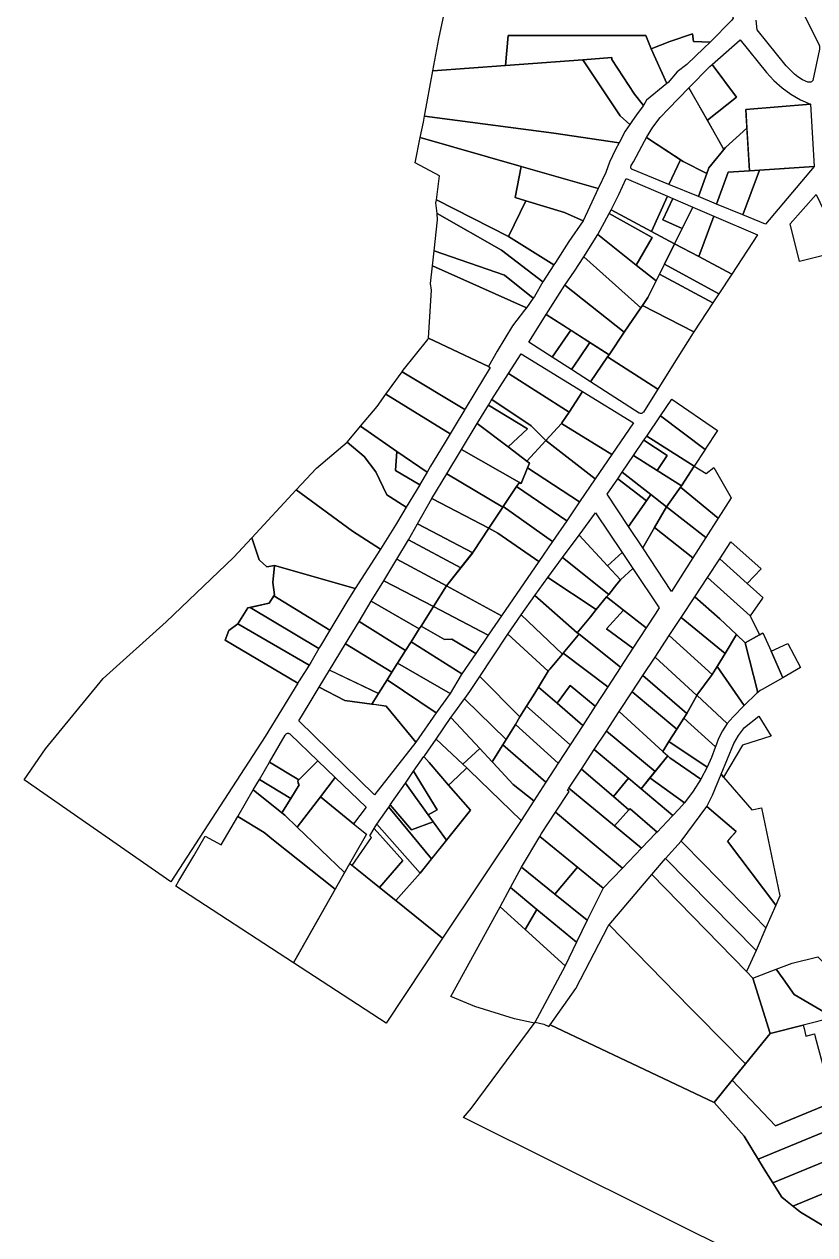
# Model space of a CAD drawing. Header units: millimetres. Extents: x 522658 to 553925, y 7796479 to 7820139.
# Drawn here: x 549971 to 550388, y 7805618 to 7806256 of the extents above; entities that cross this region are included whole.
import ezdxf

# ---------------------------------------------------------------- set-up
doc = ezdxf.new("R2010")
doc.units = ezdxf.units.MM
doc.layers.add('ZONA RESIDENCIAL 2 (ZR_2)', color=2, linetype='Continuous')

msp = doc.modelspace()

# ---------------------------------------------------------------- linework, layer by layer
at = {"layer": 'ZONA RESIDENCIAL 2 (ZR_2)'}
for points in [[(550226.06, 7806250.13), (550224.64, 7806234.32), (550186.32, 7806231.39), (550189.44, 7806248.38), (550195.79, 7806278.22), (550209.71, 7806324.04), (550234.69, 7806316.08), (550256.38, 7806309.46), (550276.44, 7806302.95), (550290.83, 7806298.4), (550298.81, 7806295.11), (550304.93, 7806279.36), (550316.68, 7806280.68), (550334.93, 7806287.33), (550337.62, 7806279.71), (550344.81, 7806259.27), (550344.09, 7806258.16), (550332.57, 7806246.67), (550323.91, 7806246.99), (550323.33, 7806251.01), (550311.37, 7806246.99), (550301.48, 7806243.12), (550298.67, 7806250.17), (550226.06, 7806250.13)], [(550301.48, 7806243.12), (550309.86, 7806224.86), (550299.13, 7806215.94), (550297.74, 7806213.51), (550297.55, 7806213.25), (550292.81, 7806219.15), (550280.7, 7806237.38), (550280.8, 7806238.46), (550265.47, 7806237.33), (550224.64, 7806234.32), (550226.06, 7806250.13), (550298.67, 7806250.17), (550301.48, 7806243.12)], [(550309.86, 7806224.86), (550301.48, 7806243.12), (550311.37, 7806246.99), (550323.33, 7806251.01), (550323.91, 7806246.99), (550332.57, 7806246.67), (550329.33, 7806243.44), (550320.32, 7806234.87), (550315.16, 7806230.9), (550310.44, 7806225.34), (550309.86, 7806224.86)], [(550340.81, 7806191), (550339.94, 7806189.95), (550331.16, 7806205.43), (550346.58, 7806217.55), (550333.68, 7806234.84), (550348.56, 7806247.86), (550362.29, 7806230.56), (550366.23, 7806226.32), (550370.58, 7806222.49), (550375.27, 7806219.11), (550380.28, 7806216.21), (550385.55, 7806213.81), (550351.46, 7806211.02), (550352.04, 7806201.23), (550340.81, 7806191)], [(550290.21, 7806203.16), (550287.82, 7806199.58), (550284.6, 7806193.59), (550250.2, 7806198.6), (550181.94, 7806207.54), (550186.32, 7806231.39), (550224.64, 7806234.32), (550265.47, 7806237.33), (550285.09, 7806207.8), (550290.21, 7806203.16)], [(550290.21, 7806203.16), (550285.09, 7806207.8), (550265.47, 7806237.33), (550280.8, 7806238.46), (550280.7, 7806237.38), (550292.81, 7806219.15), (550297.55, 7806213.25), (550294.21, 7806208.79), (550291.31, 7806204.82), (550290.21, 7806203.16)], [(550346.58, 7806217.55), (550331.16, 7806205.43), (550321.45, 7806222.55), (550332.52, 7806233.82), (550333.68, 7806234.84), (550346.58, 7806217.55)], [(550339.94, 7806189.95), (550332.02, 7806180.38), (550330.93, 7806177.39), (550318.34, 7806183.62), (550299.02, 7806196.37), (550302.47, 7806201.73), (550306.35, 7806206.79), (550310.62, 7806211.51), (550321.45, 7806222.55), (550339.94, 7806189.95)], [(550387.61, 7806180.95), (550353.37, 7806178.74), (550351.46, 7806211.02), (550385.55, 7806213.81), (550387.61, 7806180.95)], [(550273.61, 7806169.42), (550232.9, 7806181.07), (550179.69, 7806196.29), (550181.38, 7806204.46), (550181.94, 7806207.54), (550250.2, 7806198.6), (550284.6, 7806193.59), (550282.66, 7806189.98), (550279.56, 7806183.35), (550277.54, 7806177.95), (550273.61, 7806169.42)], [(550342.15, 7806178.02), (550336.04, 7806161.24), (550326.48, 7806165.16), (550330.93, 7806177.39), (550332.02, 7806180.38), (550340.81, 7806191), (550352.04, 7806201.23), (550352.55, 7806192.55), (550353.37, 7806178.74), (550342.15, 7806178.02)], [(550226.32, 7806144.18), (550188.19, 7806163.42), (550189.78, 7806176.08), (550176.95, 7806183.03), (550179.69, 7806196.29), (550232.9, 7806181.07), (550229.71, 7806164.71), (550235.36, 7806162.99), (550226.32, 7806144.18)], [(550317.02, 7806184.48), (550310.86, 7806171.56), (550291.61, 7806179.43), (550291.51, 7806179.47), (550291.31, 7806179.6), (550291.14, 7806179.76), (550290.99, 7806179.95), (550290.88, 7806180.16), (550290.81, 7806180.38), (550290.78, 7806180.62), (550290.79, 7806180.85), (550290.83, 7806181.09), (550290.92, 7806181.31), (550291.04, 7806181.51), (550292.12, 7806183.41), (550296.55, 7806191.82), (550297.92, 7806194.44), (550299.02, 7806196.37), (550317.02, 7806184.48)], [(550273.61, 7806169.42), (550265.67, 7806152.44), (550255.85, 7806156.77), (550235.36, 7806162.99), (550229.71, 7806164.71), (550232.9, 7806181.07), (550273.61, 7806169.42)], [(550330.93, 7806177.39), (550326.48, 7806165.16), (550310.86, 7806171.56), (550317.02, 7806184.48), (550318.34, 7806183.62), (550330.93, 7806177.39)], [(550349.96, 7806155.54), (550358.63, 7806179.08), (550387.61, 7806180.95), (550361.84, 7806150.68), (550349.96, 7806155.54)], [(550310.1, 7806165.38), (550301.64, 7806146.78), (550280.36, 7806158.11), (550284.48, 7806166.34), (550288.35, 7806174.69), (550310.1, 7806165.38)], [(550342.15, 7806178.02), (550353.37, 7806178.74), (550358.63, 7806179.08), (550349.96, 7806155.54), (550336.04, 7806161.24), (550342.15, 7806178.02)], [(550250.23, 7806129.11), (550244.28, 7806120.29), (550222.62, 7806136.98), (550188.54, 7806156.21), (550187.99, 7806161.86), (550188.19, 7806163.42), (550226.32, 7806144.18), (550250.23, 7806129.11)], [(550250.23, 7806129.11), (550226.32, 7806144.18), (550235.36, 7806162.99), (550255.85, 7806156.77), (550265.67, 7806152.44), (550258.09, 7806141.4), (550251.11, 7806130.41), (550250.23, 7806129.11)], [(550312.95, 7806164.16), (550307.7, 7806152.96), (550317.86, 7806148.28), (550313.88, 7806140.27), (550301.64, 7806146.78), (550310.1, 7806165.38), (550312.95, 7806164.16)], [(550317.86, 7806148.28), (550307.7, 7806152.96), (550312.95, 7806164.16), (550323.49, 7806159.64), (550317.86, 7806148.28)], [(550401.8, 7806138.64), (550402.75, 7806136.66), (550379.85, 7806130.97), (550374.79, 7806150.8), (550388.52, 7806166.26), (550401.8, 7806138.64)], [(550239.35, 7806111.58), (550224.2, 7806123.64), (550186.99, 7806136.56), (550188.86, 7806152.96), (550188.54, 7806156.21), (550222.62, 7806136.98), (550244.28, 7806120.29), (550239.99, 7806112.47), (550239.35, 7806111.58)], [(550293.62, 7806129.05), (550273.3, 7806145.22), (550279.38, 7806156.23), (550301.97, 7806143.59), (550293.62, 7806129.05)], [(550301.64, 7806146.78), (550313.88, 7806140.27), (550308.58, 7806129.57), (550305.96, 7806124.29), (550304.16, 7806120.66), (550293.62, 7806129.05), (550301.97, 7806143.59), (550279.38, 7806156.23), (550280.36, 7806158.11), (550301.64, 7806146.78)], [(550334.59, 7806154.89), (550326.63, 7806133.49), (550313.88, 7806140.27), (550317.86, 7806148.28), (550323.49, 7806159.64), (550334.59, 7806154.89)], [(550326.63, 7806133.49), (550334.59, 7806154.89), (550357.64, 7806145.01), (550344, 7806124.26), (550326.63, 7806133.49)], [(550293.62, 7806129.05), (550304.16, 7806120.66), (550299.85, 7806111.97), (550296.98, 7806107.76), (550296.09, 7806106.45), (550266.08, 7806133.33), (550273.3, 7806145.22), (550293.62, 7806129.05)], [(550235.7, 7806106.56), (550186.09, 7806128.64), (550186.99, 7806136.56), (550224.2, 7806123.64), (550239.35, 7806111.58), (550235.7, 7806106.56)], [(550326.63, 7806133.49), (550344, 7806124.26), (550337.17, 7806113.86), (550308.58, 7806129.57), (550313.88, 7806140.27), (550326.63, 7806133.49)], [(550296.09, 7806106.45), (550287.36, 7806093.62), (550255.96, 7806118.42), (550261.13, 7806125.8), (550266.08, 7806133.33), (550296.09, 7806106.45)], [(550337.17, 7806113.86), (550334.09, 7806109.18), (550305.96, 7806124.29), (550308.58, 7806129.57), (550337.17, 7806113.86)], [(550215.66, 7806075.52), (550183.97, 7806090.51), (550184.03, 7806090.71), (550185.69, 7806115.85), (550185.02, 7806119.29), (550186.09, 7806128.64), (550235.7, 7806106.56), (550234.75, 7806105.25), (550228.4, 7806097.07), (550220.35, 7806083.58), (550215.66, 7806075.52)], [(550334.09, 7806109.18), (550324.06, 7806093.92), (550296.98, 7806107.76), (550299.85, 7806111.97), (550304.16, 7806120.66), (550305.96, 7806124.29), (550334.09, 7806109.18)], [(550287.36, 7806093.62), (550279.32, 7806081.79), (550246.16, 7806102.99), (550255.96, 7806118.42), (550287.36, 7806093.62)], [(550312.67, 7806075.78), (550305.05, 7806063.62), (550278.51, 7806080.6), (550279.32, 7806081.79), (550287.36, 7806093.62), (550296.09, 7806106.45), (550296.98, 7806107.76), (550324.06, 7806093.92), (550323.67, 7806093.33), (550312.67, 7806075.78)], [(550259.06, 7806094.74), (550249.32, 7806080.45), (550236.91, 7806088.41), (550246.16, 7806102.99), (550259.06, 7806094.74)], [(550203.15, 7806052.91), (550170.18, 7806072.81), (550170.74, 7806073.58), (550183.77, 7806089.85), (550183.97, 7806090.51), (550215.66, 7806075.52), (550216.58, 7806075.08), (550208.44, 7806061.71), (550203.32, 7806053.18), (550203.15, 7806052.91)], [(550269.21, 7806088.25), (550263.3, 7806079.57), (550259.47, 7806073.95), (550249.32, 7806080.45), (550259.06, 7806094.74), (550269.21, 7806088.25)], [(550259.47, 7806073.95), (550263.3, 7806079.57), (550269.21, 7806088.25), (550279.32, 7806081.79), (550278.51, 7806080.6), (550269.57, 7806067.47), (550259.47, 7806073.95)], [(550258.17, 7806051.51), (550226.29, 7806071.91), (550232.91, 7806082.2), (550265.27, 7806062.35), (550258.17, 7806051.51)], [(550269.57, 7806067.47), (550278.51, 7806080.6), (550305.05, 7806063.62), (550297.41, 7806051.45), (550297.2, 7806051.23), (550296.96, 7806051.06), (550296.69, 7806050.93), (550296.41, 7806050.84), (550296.11, 7806050.81), (550295.81, 7806050.83), (550295.52, 7806050.9), (550295.25, 7806051.02), (550269.57, 7806067.47)], [(550195.46, 7806040.14), (550161.61, 7806061), (550170.18, 7806072.81), (550203.15, 7806052.91), (550197.53, 7806043.61), (550195.46, 7806040.14)], [(550258.17, 7806051.51), (550254.45, 7806045.82), (550254.15, 7806045.5), (550245.94, 7806036.6), (550238.17, 7806044.34), (550217.42, 7806058.11), (550226.29, 7806071.91), (550258.17, 7806051.51)], [(550195.46, 7806040.14), (550192.29, 7806034.84), (550185.14, 7806023.01), (550183.29, 7806019.84), (550167.35, 7806030.8), (550148.12, 7806044.02), (550156.91, 7806054.53), (550161.61, 7806061), (550195.46, 7806040.14)], [(550280.77, 7806029.07), (550254.15, 7806045.5), (550254.45, 7806045.82), (550258.17, 7806051.51), (550265.27, 7806062.35), (550292.23, 7806045.81), (550280.77, 7806029.07)], [(550226.08, 7806033.13), (550209.78, 7806045.55), (550215.64, 7806055.21), (550236.33, 7806042.65), (550226.08, 7806033.13)], [(550245.94, 7806036.6), (550235.86, 7806025.68), (550226.08, 7806033.13), (550236.33, 7806042.65), (550215.64, 7806055.21), (550217.15, 7806057.69), (550217.42, 7806058.11), (550238.17, 7806044.34), (550245.94, 7806036.6)], [(550336.54, 7806041.82), (550330.09, 7806031.94), (550330, 7806031.8), (550306.41, 7806049.49), (550312.45, 7806058.37), (550336.54, 7806041.82)], [(550330, 7806031.8), (550324.23, 7806022.95), (550299.19, 7806038.88), (550306.41, 7806049.49), (550330, 7806031.8)], [(550167.35, 7806030.8), (550166.63, 7806020.66), (550179.38, 7806013.13), (550172.28, 7806001.37), (550161.97, 7806007.97), (550156.26, 7806020.03), (550150.12, 7806028.18), (550141.04, 7806035.68), (550147.45, 7806043.22), (550148.12, 7806044.02), (550167.35, 7806030.8)], [(550226.08, 7806033.13), (550235.86, 7806025.68), (550237.28, 7806024.6), (550236.28, 7806022.16), (550232.89, 7806013.9), (550231.97, 7806014.42), (550201.39, 7806031.71), (550209.78, 7806045.55), (550226.08, 7806033.13)], [(550280.77, 7806029.07), (550272.02, 7806016.28), (550245.94, 7806036.6), (550254.15, 7806045.5), (550280.77, 7806029.07)], [(550158.7, 7805979.18), (550143.88, 7805988.81), (550114.23, 7806010.44), (550124.96, 7806021.99), (550141.04, 7806035.68), (550150.12, 7806028.18), (550156.26, 7806020.03), (550161.97, 7806007.97), (550172.28, 7806001.37), (550170.5, 7805998.41), (550166.69, 7805991.94), (550160.5, 7805981.98), (550158.7, 7805979.18)], [(550272.02, 7806016.28), (550263.76, 7806004.21), (550236.28, 7806022.16), (550237.28, 7806024.6), (550235.86, 7806025.68), (550245.94, 7806036.6), (550272.02, 7806016.28)], [(550304.72, 7806020.65), (550292.16, 7806028.55), (550297.71, 7806036.7), (550310.02, 7806028.62), (550304.72, 7806020.65)], [(550304.72, 7806020.65), (550310.02, 7806028.62), (550297.71, 7806036.7), (550299.19, 7806038.88), (550324.23, 7806022.95), (550317.49, 7806012.61), (550304.72, 7806020.65)], [(550179.38, 7806013.13), (550166.63, 7806020.66), (550167.35, 7806030.8), (550183.29, 7806019.84), (550179.47, 7806013.29), (550179.38, 7806013.13)], [(550231.97, 7806014.42), (550230.52, 7806012.24), (550223.49, 7806001.71), (550223.3, 7806001.44), (550193.66, 7806018.98), (550201.39, 7806031.71), (550231.97, 7806014.42)], [(550304.72, 7806020.65), (550317.49, 7806012.61), (550317.01, 7806011.94), (550309.55, 7806001.6), (550301.36, 7806008.01), (550286.24, 7806019.84), (550292.16, 7806028.55), (550304.72, 7806020.65)], [(550263.76, 7806004.21), (550256.95, 7805994.26), (550230.52, 7806012.24), (550231.97, 7806014.42), (550232.89, 7806013.9), (550236.28, 7806022.16), (550263.76, 7806004.21)], [(550336.86, 7805995.55), (550317.01, 7806011.94), (550317.49, 7806012.61), (550324.23, 7806022.95), (550330.61, 7806019.17), (550334.63, 7806022.34), (550343.68, 7806006.26), (550336.86, 7805995.55)], [(550223.3, 7806001.44), (550215.86, 7805990.28), (550185.8, 7806006.03), (550193.66, 7806018.98), (550223.3, 7806001.44)], [(550299.08, 7806004.77), (550289.58, 7805991.27), (550278.36, 7806008.26), (550283.89, 7806016.39), (550299.08, 7806004.77)], [(550299.08, 7806004.77), (550283.89, 7806016.39), (550286.24, 7806019.84), (550301.36, 7806008.01), (550299.08, 7806004.77)], [(550145.43, 7805958.51), (550102.86, 7805970.57), (550098.8, 7805969.94), (550094.63, 7805973.57), (550090.8, 7805985.21), (550114.23, 7806010.44), (550143.88, 7805988.81), (550158.7, 7805979.18), (550145.43, 7805958.51)], [(550256.95, 7805994.26), (550249.49, 7805983.36), (550223.49, 7806001.71), (550230.52, 7806012.24), (550256.95, 7805994.26)], [(550309.55, 7806001.6), (550303.27, 7805990.66), (550297.1, 7805979.9), (550289.58, 7805991.27), (550299.08, 7806004.77), (550301.36, 7806008.01), (550309.55, 7806001.6)], [(550336.86, 7805995.55), (550330.35, 7805985.33), (550309.55, 7806001.6), (550317.01, 7806011.94), (550336.86, 7805995.55)], [(550207.42, 7805977.39), (550178.25, 7805992.6), (550185.8, 7806006.03), (550215.86, 7805990.28), (550207.86, 7805977.94), (550207.42, 7805977.39)], [(550249.49, 7805983.36), (550242.2, 7805972.71), (550220.66, 7805987.76), (550215.86, 7805990.28), (550223.3, 7806001.44), (550223.49, 7806001.71), (550249.49, 7805983.36)], [(550330.35, 7805985.33), (550323.59, 7805974.71), (550303.27, 7805990.66), (550309.55, 7806001.6), (550330.35, 7805985.33)], [(550286.2, 7805977.43), (550278.45, 7805970.46), (550263.46, 7805986.58), (550272.17, 7805998.4), (550286.2, 7805977.43)], [(550207.42, 7805977.39), (550201.02, 7805969.32), (550173.5, 7805984.17), (550178.25, 7805992.6), (550207.42, 7805977.39)], [(550193.49, 7805959.82), (550207.86, 7805977.94), (550215.86, 7805990.28), (550220.66, 7805987.76), (550242.2, 7805972.71), (550222.64, 7805944.13), (550193.49, 7805959.82)], [(550323.59, 7805974.71), (550312.28, 7805956.93), (550297.1, 7805979.9), (550303.27, 7805990.66), (550323.59, 7805974.71)], [(550102.86, 7805970.57), (550101.96, 7805961.59), (550102.76, 7805955.16), (550099.92, 7805950.73), (550088.74, 7805948.22), (550083.4, 7805939.81), (550078.67, 7805936.36), (550076.72, 7805931.18), (550115.06, 7805908.63), (550097.83, 7805880.46), (550048.1, 7805803.73), (549970.72, 7805857.6), (549981.96, 7805873.88), (550012.39, 7805911.05), (550045.59, 7805941), (550081.18, 7805974.85), (550090.8, 7805985.21), (550094.63, 7805973.57), (550098.8, 7805969.94), (550102.86, 7805970.57)], [(550201.02, 7805969.32), (550193.49, 7805959.82), (550167.29, 7805973.92), (550173.5, 7805984.17), (550201.02, 7805969.32)], [(550278.45, 7805970.46), (550285.34, 7805963.06), (550283.47, 7805960.77), (550279.1, 7805955.4), (550254.81, 7805974.84), (550263.46, 7805986.58), (550278.45, 7805970.46)], [(550359.6, 7805968.83), (550352.13, 7805961.19), (550337.71, 7805974.2), (550343.52, 7805983.03), (550359.6, 7805968.83)], [(550278.45, 7805970.46), (550286.2, 7805977.43), (550291.86, 7805968.97), (550285.34, 7805963.06), (550278.45, 7805970.46)], [(550132.04, 7805936.6), (550102.38, 7805954.57), (550102.76, 7805955.16), (550101.96, 7805961.59), (550102.86, 7805970.57), (550145.43, 7805958.51), (550141.49, 7805952.37), (550132.04, 7805936.6)], [(550186.64, 7805949), (550160.41, 7805962.57), (550167.29, 7805973.92), (550193.49, 7805959.82), (550186.64, 7805949)], [(550272.56, 7805947.38), (550247.05, 7805964.31), (550254.81, 7805974.84), (550279.1, 7805955.4), (550277.97, 7805954.02), (550272.56, 7805947.38)], [(550352.13, 7805961.19), (550360.43, 7805953.7), (550360.26, 7805953.4), (550353.76, 7805944.03), (550331.2, 7805964.31), (550337.71, 7805974.2), (550352.13, 7805961.19)], [(550272.56, 7805947.38), (550269.43, 7805943.54), (550262.55, 7805935.1), (550240.09, 7805954.87), (550247.05, 7805964.31), (550272.56, 7805947.38)], [(550298.9, 7805937.78), (550286.88, 7805947.11), (550277.97, 7805954.02), (550279.1, 7805955.4), (550283.47, 7805960.77), (550285.34, 7805963.06), (550291.86, 7805968.97), (550305.71, 7805948.26), (550303.61, 7805945.04), (550298.9, 7805937.78)], [(550353.76, 7805944.03), (550358.76, 7805934.03), (550351.14, 7805929.83), (550346.56, 7805934.16), (550337.72, 7805942.53), (550324.51, 7805954.14), (550331.2, 7805964.31), (550353.76, 7805944.03)], [(550186.64, 7805949), (550180.1, 7805938.66), (550179.2, 7805937.24), (550153.85, 7805951.75), (550160.41, 7805962.57), (550186.64, 7805949)], [(550215.57, 7805933.8), (550186.64, 7805949), (550193.49, 7805959.82), (550222.64, 7805944.13), (550215.57, 7805933.8)], [(550126.24, 7805926.88), (550089.86, 7805948.47), (550099.92, 7805950.73), (550102.38, 7805954.57), (550132.04, 7805936.6), (550127, 7805928.2), (550126.42, 7805927.19), (550126.24, 7805926.88)], [(550179.2, 7805937.24), (550174.81, 7805930.32), (550171.99, 7805925.87), (550147.41, 7805941.12), (550153.85, 7805951.75), (550179.2, 7805937.24)], [(550262.55, 7805935.1), (550263.45, 7805934.37), (550263.01, 7805933.85), (550255.14, 7805924.44), (550254.73, 7805923.95), (550232.97, 7805944.61), (550240.09, 7805954.87), (550262.55, 7805935.1)], [(550285.34, 7805916.94), (550263.45, 7805934.37), (550262.55, 7805935.1), (550269.43, 7805943.54), (550272.56, 7805947.38), (550277.97, 7805954.02), (550286.88, 7805947.11), (550278.02, 7805937.25), (550291.93, 7805927.07), (550285.34, 7805916.94)], [(550340.53, 7805924.24), (550317.31, 7805943.2), (550324.51, 7805954.14), (550337.72, 7805942.53), (550346.56, 7805934.16), (550340.53, 7805924.24)], [(550126.24, 7805926.88), (550121.92, 7805919.39), (550121.05, 7805918.04), (550083.4, 7805939.81), (550088.74, 7805948.22), (550089.86, 7805948.47), (550126.24, 7805926.88)], [(550215.57, 7805933.8), (550209.01, 7805924.2), (550196.3, 7805931.74), (550192.49, 7805931.63), (550180.1, 7805938.66), (550186.64, 7805949), (550215.57, 7805933.8)], [(550254.73, 7805923.95), (550248.04, 7805915.96), (550247.55, 7805915.38), (550247.23, 7805914.86), (550225.87, 7805934.37), (550232.97, 7805944.61), (550254.73, 7805923.95)], [(550278.02, 7805937.25), (550286.88, 7805947.11), (550298.9, 7805937.78), (550291.93, 7805927.07), (550278.02, 7805937.25)], [(550121.05, 7805918.04), (550115.77, 7805909.79), (550115.06, 7805908.63), (550076.72, 7805931.18), (550078.67, 7805936.36), (550083.4, 7805939.81), (550121.05, 7805918.04)], [(550171.99, 7805925.87), (550167.69, 7805919.06), (550164.73, 7805914.39), (550140.28, 7805929.35), (550147.41, 7805941.12), (550171.99, 7805925.87)], [(550209.01, 7805924.2), (550201.68, 7805913.49), (550174.81, 7805930.32), (550179.2, 7805937.24), (550180.1, 7805938.66), (550192.49, 7805931.63), (550196.3, 7805931.74), (550209.01, 7805924.2)], [(550340.53, 7805924.24), (550336.35, 7805917.36), (550333.75, 7805913.08), (550311.07, 7805933.71), (550317.31, 7805943.2), (550340.53, 7805924.24)], [(550247.23, 7805914.86), (550242.03, 7805906.46), (550239.19, 7805901.87), (550235.79, 7805896.38), (550232.31, 7805890.75), (550211.13, 7805912.11), (550218, 7805922.49), (550225.87, 7805934.37), (550247.23, 7805914.86)], [(550285.19, 7805916.71), (550278.65, 7805906.65), (550255.14, 7805924.44), (550263.01, 7805933.85), (550263.45, 7805934.37), (550285.34, 7805916.94), (550285.19, 7805916.71)], [(550325.61, 7805902.12), (550303.59, 7805922.33), (550311.07, 7805933.71), (550333.75, 7805913.08), (550325.66, 7805902.2), (550325.61, 7805902.12)], [(550351.14, 7805929.83), (550357.76, 7805903.72), (550357.08, 7805903.13), (550350.58, 7805896.85), (550336.35, 7805917.36), (550340.53, 7805924.24), (550346.56, 7805934.16), (550351.14, 7805929.83)], [(550364.79, 7805925.39), (550371, 7805911.44), (550360.01, 7805905.19), (550359.09, 7805904.67), (550357.76, 7805903.72), (550351.14, 7805929.83), (550358.76, 7805934.03), (550360.5, 7805935.04), (550364.79, 7805925.39)], [(550164.73, 7805914.39), (550162.21, 7805910.41), (550157.57, 7805903.09), (550131.89, 7805915.51), (550140.28, 7805929.35), (550164.73, 7805914.39)], [(550201.68, 7805913.49), (550201.36, 7805913.03), (550195.44, 7805903.18), (550167.69, 7805919.06), (550171.99, 7805925.87), (550174.81, 7805930.32), (550201.68, 7805913.49)], [(550380.32, 7805916.75), (550371, 7805911.44), (550364.79, 7805925.39), (550373.67, 7805929.56), (550380.32, 7805916.75)], [(550195.44, 7805903.18), (550188.17, 7805892.85), (550162.21, 7805910.41), (550164.73, 7805914.39), (550167.69, 7805919.06), (550195.44, 7805903.18)], [(550278.65, 7805906.65), (550272.06, 7805896.49), (550258.74, 7805907.28), (550251.89, 7805897.99), (550242.03, 7805906.46), (550247.23, 7805914.86), (550247.55, 7805915.38), (550248.04, 7805915.96), (550254.73, 7805923.95), (550255.14, 7805924.44), (550278.65, 7805906.65)], [(550320.34, 7805892.52), (550297.17, 7805912.57), (550303.59, 7805922.33), (550325.61, 7805902.12), (550320.34, 7805892.52)], [(550139.82, 7805899.5), (550126.4, 7805906.38), (550131.89, 7805915.44), (550131.92, 7805915.49), (550157.57, 7805903.09), (550154.08, 7805897.58), (550139.82, 7805899.5)], [(550229.89, 7805886.84), (550224.95, 7805878.86), (550203.18, 7805900.11), (550203.01, 7805900.27), (550203.7, 7805901.21), (550205.37, 7805903.51), (550205.54, 7805903.67), (550211.13, 7805912.11), (550232.31, 7805890.75), (550229.89, 7805886.84)], [(550320.34, 7805892.52), (550318.83, 7805890.15), (550315.09, 7805884.29), (550291.51, 7805903.97), (550297.17, 7805912.57), (550320.34, 7805892.52)], [(550350.58, 7805896.85), (550344.87, 7805890.83), (550341.68, 7805887.23), (550325.66, 7805902.2), (550333.75, 7805913.08), (550336.35, 7805917.36), (550350.58, 7805896.85)], [(550115.68, 7805888.76), (550121.04, 7805897.6), (550126.4, 7805906.39), (550139.82, 7805899.5), (550154.08, 7805897.58), (550155.13, 7805897.43), (550161.73, 7805896.51), (550177.34, 7805877.47), (550155.6, 7805849.62), (550115.68, 7805888.76)], [(550188.17, 7805892.85), (550177.34, 7805877.47), (550161.73, 7805896.51), (550154.08, 7805897.58), (550157.57, 7805903.09), (550162.21, 7805910.41), (550188.17, 7805892.85)], [(550251.89, 7805897.99), (550265.46, 7805886.32), (550258.84, 7805876.12), (550235.79, 7805896.38), (550239.19, 7805901.87), (550242.03, 7805906.46), (550251.89, 7805897.99)], [(550251.89, 7805897.99), (550258.74, 7805907.28), (550272.06, 7805896.49), (550265.46, 7805886.32), (550251.89, 7805897.99)], [(550223.24, 7805876.09), (550217.64, 7805867.05), (550211.11, 7805874.05), (550208.63, 7805876.72), (550196.08, 7805890.21), (550195.89, 7805890.42), (550197.91, 7805893.35), (550203.01, 7805900.27), (550203.18, 7805900.11), (550224.95, 7805878.86), (550223.24, 7805876.09)], [(550315.09, 7805884.29), (550310.91, 7805877.74), (550307.63, 7805872.6), (550284.67, 7805893.58), (550291.51, 7805903.97), (550315.09, 7805884.29)], [(550341.68, 7805887.23), (550339.1, 7805883.44), (550337.02, 7805879.35), (550335.47, 7805875.04), (550318.83, 7805890.15), (550320.34, 7805892.52), (550325.61, 7805902.12), (550325.66, 7805902.2), (550341.68, 7805887.23)], [(550258.84, 7805876.12), (550252.52, 7805866.37), (550229.89, 7805886.84), (550232.31, 7805890.75), (550235.79, 7805896.38), (550258.84, 7805876.12)], [(550303.55, 7805861.95), (550277.93, 7805883.34), (550284.67, 7805893.58), (550307.63, 7805872.6), (550310.25, 7805870.2), (550303.55, 7805861.95)], [(550202.19, 7805865.78), (550188.03, 7805879), (550195.89, 7805890.42), (550196.08, 7805890.21), (550208.63, 7805876.72), (550211.11, 7805874.05), (550202.19, 7805865.78)], [(550223.24, 7805876.09), (550224.95, 7805878.86), (550229.89, 7805886.84), (550252.52, 7805866.37), (550246.03, 7805856.37), (550223.24, 7805876.09)], [(550335.47, 7805875.04), (550335.37, 7805874.67), (550333.39, 7805869.37), (550331.09, 7805864.21), (550310.91, 7805877.74), (550315.09, 7805884.29), (550318.83, 7805890.15), (550335.47, 7805875.04)], [(550349.71, 7805875.85), (550339.77, 7805859.04), (550338.47, 7805860.61), (550345.22, 7805876.71), (550347.57, 7805880.92), (550350.73, 7805885.18), (550358.28, 7805891.13), (550364.81, 7805880.62), (550364.59, 7805880.55), (550349.71, 7805875.85)], [(550115.58, 7805857.53), (550100.2, 7805866.99), (550108.48, 7805881.15), (550108.59, 7805881.38), (550108.73, 7805881.6), (550108.91, 7805881.78), (550109.12, 7805881.94), (550109.34, 7805882.05), (550109.59, 7805882.13), (550109.84, 7805882.17), (550110.1, 7805882.17), (550110.35, 7805882.12), (550110.59, 7805882.04), (550110.82, 7805881.91), (550111.02, 7805881.75), (550125.6, 7805867.69), (550115.58, 7805857.53)], [(550303.55, 7805861.95), (550296.17, 7805852.88), (550271.53, 7805873.61), (550277.93, 7805883.34), (550303.55, 7805861.95)], [(550196.31, 7805856.44), (550194.61, 7805854.84), (550184.34, 7805866.68), (550181.61, 7805869.83), (550182.05, 7805870.45), (550188.03, 7805879), (550202.19, 7805865.78), (550204.21, 7805863.89), (550203.87, 7805863.57), (550196.31, 7805856.44)], [(550232.95, 7805836.21), (550205.44, 7805862.75), (550204.21, 7805863.89), (550202.19, 7805865.78), (550211.11, 7805874.05), (550217.64, 7805867.05), (550218.11, 7805866.54), (550228.66, 7805855.11), (550239.65, 7805846.54), (550232.95, 7805836.21)], [(550246.03, 7805856.37), (550239.65, 7805846.54), (550228.66, 7805855.11), (550218.11, 7805866.54), (550217.64, 7805867.05), (550223.24, 7805876.09), (550246.03, 7805856.37)], [(550289.52, 7805858.48), (550281.62, 7805848.75), (550264.75, 7805863.31), (550271.53, 7805873.61), (550289.52, 7805858.48)], [(550331.09, 7805864.21), (550327.79, 7805857.99), (550311.33, 7805869.22), (550307.63, 7805872.6), (550310.91, 7805877.74), (550331.09, 7805864.21)], [(550134.76, 7805858.85), (550126.99, 7805848.69), (550114.77, 7805832.69), (550108.16, 7805839.03), (550106.74, 7805840.17), (550111.39, 7805847.72), (550115.88, 7805855.01), (550115.2, 7805855.83), (550115.16, 7805857.1), (550125.6, 7805867.69), (550134.76, 7805858.85)], [(550206.16, 7805841.52), (550193.51, 7805825.71), (550183.93, 7805839.11), (550188.59, 7805841.73), (550176.21, 7805862.09), (550181.61, 7805869.83), (550184.34, 7805866.68), (550194.61, 7805854.84), (550206.16, 7805841.52)], [(550319.1, 7805845.5), (550300.8, 7805858.57), (550310.25, 7805870.2), (550311.33, 7805869.22), (550327.79, 7805857.99), (550323.7, 7805851.57), (550319.1, 7805845.5)], [(550115.58, 7805857.53), (550115.16, 7805857.1), (550115.2, 7805855.83), (550115.88, 7805855.01), (550111.39, 7805847.72), (550094.85, 7805857.85), (550100.2, 7805866.99), (550115.58, 7805857.53)], [(550203.87, 7805863.57), (550204.21, 7805863.89), (550205.44, 7805862.75), (550232.95, 7805836.21), (550232.56, 7805835.63), (550191.46, 7805774.07), (550166.74, 7805793.94), (550179.69, 7805808.43), (550206.16, 7805841.52), (550194.61, 7805854.84), (550196.31, 7805856.44), (550203.87, 7805863.57)], [(550183.93, 7805839.11), (550171.91, 7805855.93), (550176.21, 7805862.09), (550188.59, 7805841.73), (550183.93, 7805839.11)], [(550289.78, 7805841.71), (550282.22, 7805833.28), (550258.06, 7805853.14), (550264.75, 7805863.31), (550281.62, 7805848.75), (550289.78, 7805841.71)], [(550111.39, 7805847.72), (550106.74, 7805840.17), (550091.59, 7805852.27), (550094.85, 7805857.85), (550111.39, 7805847.72)], [(550144.53, 7805834.42), (550126.99, 7805848.69), (550134.76, 7805858.85), (550151.09, 7805843.1), (550144.53, 7805834.42)], [(550186.52, 7805835.49), (550175.15, 7805831.25), (550163.81, 7805844.33), (550171.91, 7805855.93), (550186.52, 7805835.49)], [(550304.62, 7805830.07), (550290.36, 7805842.36), (550289.78, 7805841.71), (550281.62, 7805848.75), (550289.52, 7805858.48), (550312.96, 7805838.76), (550312.62, 7805838.42), (550304.62, 7805830.07)], [(550319.1, 7805845.5), (550316.11, 7805842.05), (550312.96, 7805838.76), (550296.17, 7805852.88), (550300.8, 7805858.57), (550319.1, 7805845.5)], [(550339.77, 7805859.04), (550354.6, 7805841.7), (550359.79, 7805842.9), (550369.48, 7805796.41), (550367.34, 7805791.53), (550341.71, 7805825.25), (550346.3, 7805830.28), (550330.86, 7805843.51), (550333.83, 7805849.56), (550338.47, 7805860.61), (550339.77, 7805859.04)], [(550106.74, 7805840.17), (550108.16, 7805839.03), (550114.77, 7805832.69), (550139.8, 7805808.71), (550134.79, 7805799.89), (550102.32, 7805825.78), (550097.26, 7805829.82), (550083.38, 7805838.23), (550091.59, 7805852.27), (550106.74, 7805840.17)], [(550144.53, 7805834.42), (550151.29, 7805828.92), (550139.8, 7805808.71), (550114.77, 7805832.69), (550126.99, 7805848.69), (550144.53, 7805834.42)], [(550286.37, 7805811.03), (550251.11, 7805840.54), (550258.23, 7805851.38), (550257.3, 7805851.98), (550258.06, 7805853.14), (550282.22, 7805833.28), (550296.47, 7805821.57), (550286.37, 7805811.03)], [(550185.68, 7805815.92), (550179.69, 7805808.43), (550156.75, 7805834.22), (550163.07, 7805843.27), (550185.68, 7805815.92)], [(550186.52, 7805835.49), (550193.51, 7805825.71), (550185.68, 7805815.92), (550163.07, 7805843.27), (550163.81, 7805844.33), (550175.15, 7805831.25), (550186.52, 7805835.49)], [(550304.01, 7805829.44), (550296.47, 7805821.57), (550282.22, 7805833.28), (550289.78, 7805841.71), (550290.36, 7805842.36), (550304.62, 7805830.07), (550304.01, 7805829.44)], [(550367.34, 7805791.53), (550362.08, 7805779.5), (550329.41, 7805812.87), (550317.29, 7805825.28), (550330.86, 7805843.51), (550346.3, 7805830.28), (550343.63, 7805827.35), (550341.71, 7805825.25), (550367.34, 7805791.53)], [(550050.67, 7805801.48), (550052.32, 7805804.29), (550060.14, 7805817.59), (550066.18, 7805827.87), (550074.62, 7805823.25), (550083.38, 7805838.23), (550097.26, 7805829.82), (550102.32, 7805825.78), (550134.79, 7805799.89), (550121.97, 7805777.32), (550114.35, 7805763.91), (550112.74, 7805761.07), (550050.67, 7805801.48)], [(550286.37, 7805811.03), (550276.24, 7805800.45), (550242.75, 7805827.68), (550243.68, 7805829.22), (550251.11, 7805840.54), (550286.37, 7805811.03)], [(550158.26, 7805800.76), (550143.72, 7805812.46), (550153.97, 7805827.21), (550153, 7805828), (550155.42, 7805832.01), (550170.48, 7805815.02), (550158.26, 7805800.76)], [(550166.74, 7805793.94), (550158.26, 7805800.76), (550170.48, 7805815.02), (550155.42, 7805832.01), (550156.75, 7805834.22), (550179.69, 7805808.43), (550166.74, 7805793.94)], [(550262.64, 7805811.51), (550250.65, 7805797.39), (550233.03, 7805811.63), (550242.75, 7805827.68), (550262.64, 7805811.51)], [(550362.08, 7805779.5), (550356.91, 7805767.68), (550309.14, 7805816.2), (550317.29, 7805825.28), (550329.41, 7805812.87), (550362.08, 7805779.5)], [(550356.91, 7805767.68), (550351.86, 7805756.54), (550301.93, 7805807.73), (550309.14, 7805816.2), (550356.91, 7805767.68)], [(550112.74, 7805761.07), (550142.49, 7805813.45), (550158.26, 7805800.76), (550166.74, 7805793.94), (550191.46, 7805774.07), (550161.67, 7805729.21), (550112.74, 7805761.07)], [(550250.65, 7805797.39), (550267.69, 7805783.63), (550262.21, 7805772.02), (550241.27, 7805789.27), (550227.27, 7805800.8), (550233.03, 7805811.63), (550250.65, 7805797.39)], [(550267.69, 7805783.63), (550250.65, 7805797.39), (550262.64, 7805811.51), (550276.24, 7805800.45), (550267.69, 7805783.63)], [(550355.23, 7805753.09), (550364.31, 7805723.75), (550351.3, 7805707.8), (550326.2, 7805733.35), (550322.17, 7805737.45), (550279.31, 7805781.08), (550301.93, 7805807.73), (550351.86, 7805756.54), (550355.23, 7805753.09)], [(550241.27, 7805789.27), (550235.09, 7805778.65), (550221.87, 7805790.66), (550227.27, 7805800.8), (550241.27, 7805789.27)], [(550229.49, 7805731.49), (550208.43, 7805738.06), (550195.83, 7805743.35), (550221.87, 7805790.66), (550235.09, 7805778.65), (550256.22, 7805759.46), (550240.03, 7805729.28), (550229.49, 7805731.49)], [(550235.09, 7805778.65), (550241.27, 7805789.27), (550262.21, 7805772.02), (550256.22, 7805759.46), (550235.09, 7805778.65)], [(550344.23, 7805699.14), (550334.75, 7805687.52), (550248.22, 7805728.37), (550261.83, 7805747.63), (550278.81, 7805780.49), (550279.31, 7805781.08), (550322.17, 7805737.45), (550326.2, 7805733.35), (550351.3, 7805707.8), (550344.23, 7805699.14)], [(550408.85, 7805735.13), (550397.81, 7805732.31), (550377.02, 7805744.48), (550371.15, 7805752.61), (550367.44, 7805757.75), (550375.96, 7805761.01), (550389.43, 7805764.26), (550395.33, 7805758.55), (550405.15, 7805741.55), (550408.85, 7805735.13)], [(550397.81, 7805732.31), (550381.72, 7805728.2), (550364.31, 7805723.75), (550355.23, 7805753.09), (550367.44, 7805757.75), (550371.15, 7805752.61), (550377.02, 7805744.48), (550397.81, 7805732.31)], [(550334.75, 7805687.52), (550350.66, 7805669.68), (550361.11, 7805652.35), (550370.5, 7805637.54), (550380.29, 7805629.6), (550395.24, 7805620.74), (550412.44, 7805614.39), (550438.74, 7805603.44), (550404.49, 7805579.05), (550202.48, 7805679.62), (550206.52, 7805684.33), (550240.4, 7805729.78), (550244.87, 7805728.72), (550247.57, 7805727.46), (550248.22, 7805728.37), (550334.75, 7805687.52)], [(550367.2, 7805675.19), (550344.23, 7805699.14), (550351.3, 7805707.8), (550364.31, 7805723.75), (550381.72, 7805728.2), (550382.19, 7805726.5), (550383.14, 7805722.48), (550387.69, 7805723.7), (550388.11, 7805722.12), (550397.45, 7805687.62), (550367.2, 7805675.19)], [(550434.13, 7805712.37), (550433.45, 7805709.07), (550433.17, 7805705.71), (550433.29, 7805702.34), (550433.81, 7805699.08), (550434.7, 7805695.9), (550435.73, 7805693.34), (550437.01, 7805690.89), (550437.32, 7805690.22), (550357.93, 7805657.62), (550350.66, 7805669.68), (550334.75, 7805687.52), (550344.23, 7805699.14), (550367.2, 7805675.19), (550397.45, 7805687.62), (550392.52, 7805705.82), (550420.11, 7805713.82), (550422.23, 7805711.17), (550435.17, 7805715.35), (550434.13, 7805712.37)], [(550443.38, 7805677.06), (550365.67, 7805645.15), (550361.11, 7805652.35), (550357.93, 7805657.62), (550437.32, 7805690.22), (550443.38, 7805677.06)], [(550449.78, 7805663.17), (550376.35, 7805632.79), (550370.5, 7805637.54), (550365.67, 7805645.15), (550443.38, 7805677.06), (550449.78, 7805663.17)], [(550410.63, 7805630.95), (550411.72, 7805628.44), (550394.37, 7805621.26), (550380.29, 7805629.6), (550376.35, 7805632.79), (550404.73, 7805644.53), (550410.63, 7805630.95)]]:
    msp.add_lwpolyline(points, close=True, dxfattribs=at)
msp.add_lwpolyline([(550380.24, 7806264.81), (550390.15, 7806244.95), (550390.3, 7806244.44), (550390.37, 7806243.9), (550390.37, 7806243.37), (550390.28, 7806242.84), (550386.87, 7806226.43), (550386.64, 7806226.14), (550386.36, 7806225.9), (550386.05, 7806225.7), (550385.71, 7806225.55), (550385.35, 7806225.47), (550384.98, 7806225.44), (550384.62, 7806225.48), (550384.26, 7806225.57), (550381.45, 7806226.75), (550378.87, 7806228.38), (550377.12, 7806229.7), (550375.56, 7806231.23), (550372.75, 7806234.1), (550357.47, 7806253.06), (550356.84, 7806258.15)], dxfattribs=at)

doc.saveas('drawing.dxf')
